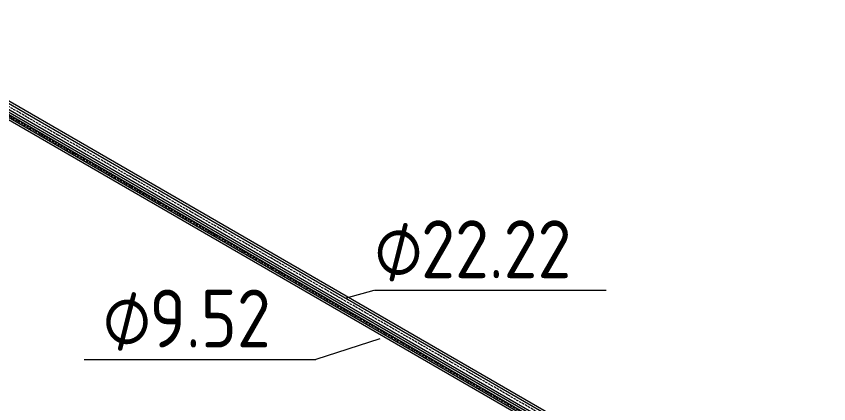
# Model space of a CAD drawing. Header units: millimetres. Extents: x -88595 to 880822, y -1054509 to -148035.
# Drawn here: x 382826 to 386336, y -316842 to -315170 of the extents above; entities that cross this region are included whole.
import ezdxf

# ---------------------------------------------------------------- set-up
doc = ezdxf.new("R2010")
doc.units = ezdxf.units.MM
doc.linetypes.add('$12$ADSK_Осевая', pattern=[14, 10, -2, 0, -2])
for name, color, linetype, lineweight in [('Изоляция', 7, 'Continuous', 18), ('Марки', 7, 'Continuous', 20), ('Трубопровод', 7, 'Continuous', 18)]:
    doc.layers.add(name, color=color, linetype=linetype, lineweight=lineweight)
doc.styles.add('$10$GOST Common', font='GOST_Common.ttf', dxfattribs={"width": 0.9, "height": 250})
doc.styles.add('$6$GOST Common_1', font='GOST_Common.ttf', dxfattribs={"width": 0.9, "height": 250})

# ---------------------------------------------------------------- blocks, each defined once
blk = doc.blocks.new('$0$ADSK_M_Трубы - Диаметр_10-3265709-В_ОВ3_3')
at = {"layer": 'Марки'}
blk.add_line((-19808.8, 11394.8), (-18808.8, 11394.8), dxfattribs=at)

msp = doc.modelspace()

# ---------------------------------------------------------------- linework, layer by layer
at = {"layer": 'Изоляция', "color": 190, "true_color": 0x8000ff}
for p, q in [((386327.2, -317624.8), (382077.3, -315171.1)), ((382063.6, -315194.9), (386316.1, -317650.1))]:
    msp.add_line(p, q, dxfattribs=at)
at = {"layer": 'Изоляция', "color": 134, "true_color": 0x00a6a6}
for p, q in [((386335.9, -317581.6), (382158.3, -315169.7)), ((382139.6, -315205.3), (386317.2, -317617.3))]:
    msp.add_line(p, q, dxfattribs=at)
at = {"layer": 'Марки'}
for p, q in [((384253, -316385.7), (384372.3, -316352)), ((384396.8, -316561.4), (384119.7, -316650.9))]:
    msp.add_line(p, q, dxfattribs=at)
at = {"layer": 'Трубопровод', "color": 134, "true_color": 0x00a6a6}
for p, q in [((386332.8, -317590.2), (382153.8, -315177.5)), ((382142.7, -315196.7), (386321.7, -317609.5))]:
    msp.add_line(p, q, dxfattribs=at)
at = {"layer": 'Трубопровод', "color": 190, "true_color": 0x8000ff}
for p, q in [((382068.1, -315187.1), (386320.6, -317642.3)), ((386325.4, -317634.1), (382072.8, -315178.9))]:
    msp.add_line(p, q, dxfattribs=at)
at = {"layer": 'Трубопровод', "color": 190, "linetype": '$12$ADSK_Осевая', "true_color": 0x8000ff}
msp.add_line((386323, -317638.2), (382070.5, -315183), dxfattribs=at)
msp.add_line((386323, -317638.2), (382070.5, -315183), dxfattribs=at)
at = {"layer": 'Трубопровод', "color": 134, "linetype": '$12$ADSK_Осевая', "true_color": 0x00a6a6}
msp.add_line((386327.2, -317599.8), (382148.2, -315187.1), dxfattribs=at)
msp.add_line((386327.2, -317599.8), (382148.2, -315187.1), dxfattribs=at)

# ---------------------------------------------------------------- block references
at = {"layer": 'Марки'}
for p in [(404182.4, -327746.8), (402928.4, -328045.6)]:
    msp.add_blockref('$0$ADSK_M_Трубы - Диаметр_10-3265709-В_ОВ3_3', p, dxfattribs=at)

# ---------------------------------------------------------------- texts
at = {"layer": 'Марки', "lineweight": 9, "char_height": 250, "attachment_point": 1}
for s, insert, width, style in [('22.22', (384574.7, -316050.4), 858.607, '$10$GOST Common'), ('\\fGOST Common|b0|i0|c254|p34|;\\W.9;⌀', (384372.3, -316050.4), 245.316, '$6$GOST Common_1'), ('\\fGOST Common|b0|i0|c254|p34|;\\W.9;⌀', (383198.9, -316349.3), 245.316, '$6$GOST Common_1'), ('9.52', (383401.3, -316349.3), 663.797, '$10$GOST Common')]:
    msp.add_mtext(s, dxfattribs=dict(at, insert=insert, width=width, style=style))

doc.saveas('drawing.dxf')
